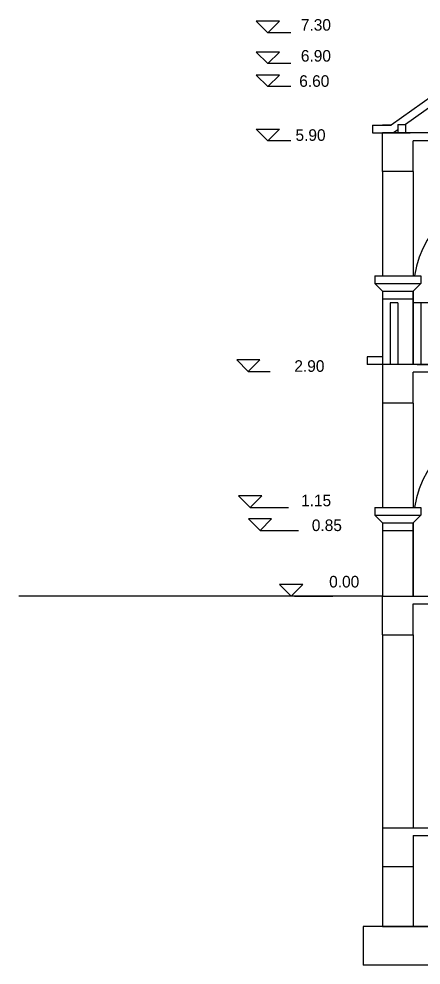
# Model space of a CAD drawing. Extents: x 9483 to 67306, y -5730 to 5191.
# Drawn here: x 12445 to 12967, y -4641 to -3416 of the extents above; entities that cross this region are included whole.
import ezdxf

# ---------------------------------------------------------------- set-up
doc = ezdxf.new("R2010")
doc.units = 0
doc.header["$MEASUREMENT"] = 0
doc.layers.get('0').update_dxf_attribs({"linetype": 'CONTINUOUS'})
for name, color, linetype in [('duvar', 3, 'CONTINUOUS'), ('döşeme', 40, 'CONTINUOUS'), ('kolon', 1, 'CONTINUOUS'), ('Layer1', 4, 'CONTINUOUS'), ('ölçü', 5, 'CONTINUOUS')]:
    doc.layers.add(name, color=color, linetype=linetype)

msp = doc.modelspace()

# ---------------------------------------------------------------- linework, layer by layer
at = {"color": 27}
for p, q in [((13188.01003, -3783.33009), (12956.90816, -3783.33009)), ((13188.01003, -3783.33009), (12956.90816, -3783.33009)), ((13176.67043, -3783.33009), (12966.67043, -3783.33009)), ((12966.67043, -3783.33009), (12966.67043, -3863.33009))]:
    msp.add_line(p, q, dxfattribs=at)
at = {"layer": 'duvar', "color": 1}
for p, q in [((12903.99093, -3553.33009), (12903.99093, -3563.33009)), ((12916.67043, -3613.33009), (12916.67043, -3563.33009)), ((12956.67043, -3613.33009), (12956.67043, -3573.33009)), ((12891.67043, -4591.20657), (12891.67043, -4641.20657)), ((12981.67043, -4591.20657), (12891.67043, -4591.20657)), ((12916.67043, -4591.20657), (12981.67043, -4591.20657)), ((12981.67043, -4641.20657), (12891.67043, -4641.20657))]:
    msp.add_line(p, q, dxfattribs=at)
at = {"layer": 'duvar'}
for p, q in [((12906.67043, -3748.33009), (12966.67043, -3748.33009)), ((12906.67043, -3748.33009), (12906.67043, -3758.33009)), ((12906.67043, -3748.33009), (12966.67043, -3748.33009)), ((12966.67043, -3748.33009), (12966.67043, -3758.33009)), ((12966.67043, -3748.33009), (12966.67043, -3758.33009)), ((12906.67043, -3758.33009), (12966.67043, -3758.33009)), ((12906.67043, -3758.33009), (12916.67043, -3768.33009)), ((12906.67043, -3758.33009), (12966.67043, -3758.33009)), ((12916.67043, -3758.33009), (12916.67043, -3758.74482)), ((12956.67043, -3768.33009), (12966.67043, -3758.33009)), ((12956.67043, -3768.33009), (12966.67043, -3758.33009)), ((12916.67043, -3768.33009), (12956.67043, -3768.33009)), ((12916.67043, -3778.33009), (12956.67043, -3778.33009)), ((12896.95521, -3853.33009), (12896.95521, -3863.33009)), ((12916.67043, -3863.33009), (12896.95521, -3863.33009)), ((12906.67043, -4048.33009), (12966.67043, -4048.33009)), ((12906.67043, -4048.33009), (12906.67043, -4058.33009)), ((12966.67043, -4048.33009), (12966.67043, -4058.33009)), ((12906.67043, -4058.33009), (12966.67043, -4058.33009)), ((12906.67043, -4058.33009), (12916.67043, -4068.33009)), ((12916.67043, -4068.33009), (12956.67043, -4068.33009)), ((12956.67043, -4068.33009), (12966.67043, -4058.33009)), ((12916.67043, -4078.33009), (12956.67043, -4078.33009))]:
    msp.add_line(p, q, dxfattribs=at)
at = {"layer": 'duvar', "color": 3}
for p, q in [((12916.67043, -3768.33009), (12916.67043, -3863.33009)), ((12916.67043, -3768.33009), (12916.67043, -3863.33009)), ((12916.67043, -3768.33009), (12916.67043, -3863.33009)), ((12916.67043, -3768.33009), (12916.67043, -3863.33009)), ((12956.67043, -3768.33009), (12956.67043, -3858.47744)), ((12956.67043, -3863.33009), (12956.67043, -3768.33009)), ((12956.67043, -3768.33009), (12956.67043, -3863.33009)), ((12956.67043, -3863.33009), (12956.67043, -3768.33009)), ((12916.67043, -4068.33009), (12916.67043, -4163.33009)), ((12916.67043, -4068.33009), (12916.67043, -4163.33009)), ((12916.67043, -4068.33009), (12916.67043, -4163.33009)), ((12916.67043, -4068.33009), (12916.67043, -4163.33009)), ((12956.67043, -4068.33009), (12956.67043, -4158.47744)), ((12956.67043, -4163.33009), (12956.67043, -4068.33009)), ((12956.67043, -4068.33009), (12956.67043, -4163.33009)), ((12956.67043, -4163.33009), (12956.67043, -4068.33009)), ((12916.67043, -4513.33009), (12916.67043, -4591.20657)), ((12956.67043, -4513.33009), (12956.67043, -4591.20657))]:
    msp.add_line(p, q, dxfattribs=at)
at = {"layer": 'döşeme', "color": 40}
msp.add_line((12916.67043, -4163.33009), (12445.18453, -4163.33009), dxfattribs=at)
at = {"layer": 'kolon', "color": 1}
for p, q in [((12998.11333, -3503.33009), (12928.01133, -3553.33009)), ((12994.09031, -3518.4825), (12946.71938, -3552.26965)), ((12903.99093, -3553.33009), (12928.01133, -3553.33009)), ((12928.01133, -3553.33009), (12916.67043, -3553.33009)), ((12903.99093, -3563.33009), (12952.81804, -3563.33009)), ((12936.71938, -3559.40211), (12931.21219, -3563.33009)), ((12916.67043, -4213.33009), (12916.67043, -4163.33009)), ((12956.67043, -4213.33009), (12956.67043, -4173.33009))]:
    msp.add_line(p, q, dxfattribs=at)
at = {"layer": 'kolon', "color": 40}
for p, q in [((12936.71938, -3552.26965), (12936.71938, -3563.33009)), ((12936.71938, -3552.26965), (12946.71938, -3552.26965)), ((12946.71938, -3552.26965), (12946.71938, -3563.33009))]:
    msp.add_line(p, q, dxfattribs=at)
at = {"layer": 'kolon'}
for p, q in [((13142.09242, -3563.33009), (12916.67043, -3563.33009)), ((13216.67043, -3573.33009), (12956.67043, -3573.33009)), ((12956.67043, -3613.33009), (12916.67043, -3613.33009)), ((12916.67043, -3853.33009), (12896.95521, -3853.33009)), ((13216.67043, -3863.33009), (12916.67043, -3863.33009)), ((12916.67043, -3863.33009), (12916.67043, -3913.33009)), ((13216.95521, -3863.33009), (12926.67043, -3863.33009)), ((12961.95521, -3863.33009), (13236.67043, -3863.33009)), ((13216.67043, -3873.33009), (12956.67043, -3873.33009)), ((12956.67043, -3913.33009), (12956.67043, -3873.33009)), ((12956.67043, -3913.33009), (12916.67043, -3913.33009)), ((12916.67043, -4163.33009), (13236.67043, -4163.33009)), ((12961.67043, -4163.33009), (13216.67043, -4163.33009)), ((12956.67043, -4173.33009), (13216.67043, -4173.33009)), ((12916.67043, -4213.33009), (12956.67043, -4213.33009))]:
    msp.add_line(p, q, dxfattribs=at)
at = {"layer": 'kolon', "color": 3}
for centre in [(13086.67043, -3768.33009), (13086.67043, -4068.33009)]:
    msp.add_arc(centre, 130, 360, 171.1501169, dxfattribs=at)
at = {"layer": 'Layer1', "color": 35}
for p, q in [((12936.67043, -3783.33009), (12926.67043, -3783.33009)), ((12926.67043, -3783.33009), (12926.67043, -3863.33009)), ((12936.67043, -3783.33009), (12936.67043, -3863.33009))]:
    msp.add_line(p, q, dxfattribs=at)
at = {"layer": 'ölçü'}
for p, q in [((12783.04206, -3418.50625), (12753.04206, -3418.50625)), ((12753.04206, -3418.50625), (12768.04206, -3433.50625)), ((12768.04206, -3433.50625), (12783.04206, -3418.50625)), ((12783.04206, -3458.45779), (12753.04206, -3458.45779)), ((12753.04206, -3458.45779), (12768.04206, -3473.45779)), ((12768.04206, -3473.45779), (12783.04206, -3458.45779)), ((12783.04206, -3488.33009), (12753.04206, -3488.33009)), ((12753.04206, -3488.33009), (12768.04206, -3503.33009)), ((12768.04206, -3503.33009), (12783.04206, -3488.33009)), ((12753.04206, -3558.33009), (12768.04206, -3573.33009)), ((12768.04206, -3573.33009), (12783.04206, -3558.33009)), ((12798.04206, -3573.33009), (12768.04206, -3573.33009)), ((12757.76057, -3857.22343), (12727.76057, -3857.22343)), ((12727.76057, -3857.22343), (12742.76057, -3872.22343)), ((12742.76057, -3872.22343), (12757.76057, -3857.22343)), ((12760.05919, -4033.33009), (12730.05919, -4033.33009)), ((12730.05919, -4033.33009), (12745.05919, -4048.33009)), ((12745.05919, -4048.33009), (12760.05919, -4033.33009)), ((12742.94295, -4063.33009), (12757.94295, -4078.33009)), ((12772.94295, -4063.33009), (12742.94295, -4063.33009)), ((12757.94295, -4078.33009), (12772.94295, -4063.33009))]:
    msp.add_line(p, q, dxfattribs=at)
at = {"layer": 'ölçü', "color": 5}
for p, q in [((12798.04206, -3433.50625), (12768.04206, -3433.50625)), ((12798.04206, -3473.45779), (12768.04206, -3473.45779)), ((12798.04206, -3503.33009), (12768.04206, -3503.33009)), ((12753.04206, -3558.33009), (12783.04206, -3558.33009)), ((12742.76057, -3872.22343), (12771.26759, -3872.22343)), ((12813.29473, -4148.33009), (12783.29473, -4148.33009)), ((12783.29473, -4148.33009), (12798.29473, -4163.33009)), ((12798.29473, -4163.33009), (12813.29473, -4148.33009))]:
    msp.add_line(p, q, dxfattribs=at)
at = {"layer": 'ölçü', "color": 3}
for p, q in [((12916.67043, -3613.33009), (12916.67043, -3748.33009)), ((12956.67043, -3613.33009), (12956.67043, -3748.33009)), ((12916.67043, -3768.33009), (12916.67043, -3863.33009)), ((12956.67043, -3768.33009), (12956.67043, -3863.33009)), ((12956.67043, -3768.33009), (12956.67043, -3863.33009)), ((12916.67043, -3913.33009), (12916.67043, -4048.33009)), ((12956.67043, -3913.33009), (12956.67043, -4048.33009)), ((12916.67043, -4068.33009), (12916.67043, -4163.33009)), ((12956.67043, -4068.33009), (12956.67043, -4163.33009))]:
    msp.add_line(p, q, dxfattribs=at)
at = {"layer": 'ölçü', "color": 5, "linetype": 'ByBlock'}
for p, q in [((12745.05919, -4048.33009), (12795.05919, -4048.33009)), ((12757.94295, -4078.33009), (12807.94295, -4078.33009)), ((12802.45055, -4163.33009), (12852.45055, -4163.33009))]:
    msp.add_line(p, q, dxfattribs=at)
at = {"layer": 'ölçü', "color": 1}
for p, q in [((12916.67043, -4213.33009), (12916.67043, -4513.33009)), ((12956.67043, -4213.33009), (12956.67043, -4463.33009)), ((12916.67043, -4463.33009), (13616.67043, -4463.33009)), ((12956.67043, -4473.33009), (13216.67043, -4473.33009)), ((12956.67043, -4473.33009), (12956.67043, -4513.33009)), ((12916.67043, -4513.33009), (12956.67043, -4513.33009))]:
    msp.add_line(p, q, dxfattribs=at)

# ---------------------------------------------------------------- texts
at = {"layer": 'ölçü', "color": 5}
for s, p in [('7.30', (12810.88425, -3430.8187)), ('6.90', (12810.88425, -3470.88726)), ('6.60', (12808.77294, -3503.57481)), ('0.00', (12847.58767, -4152.06198))]:
    msp.add_text(s, height=15, dxfattribs=at).set_placement(p)
at = {"layer": 'ölçü'}
for s, p in [('5.90', (12803.92193, -3573.54003)), ('2.90', (12802.43875, -3872.73611)), ('1.15', (12811.14705, -4046.88609)), ('0.85', (12825.10427, -4078.9954))]:
    msp.add_text(s, height=15, dxfattribs=at).set_placement(p)

doc.saveas('drawing.dxf')
